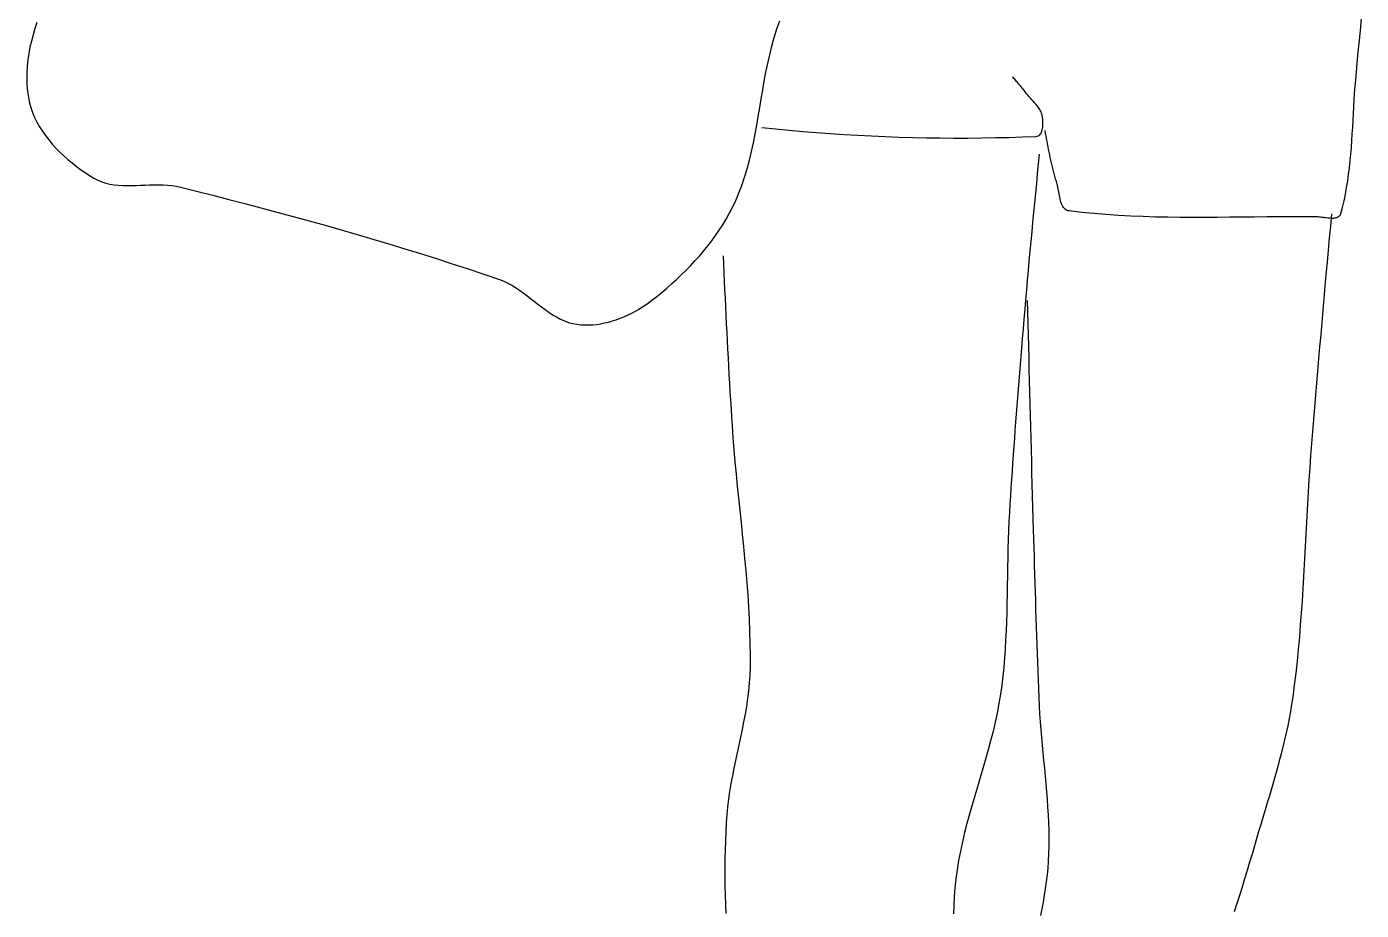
# Model space of a CAD drawing. Header units: inches. Extents: x 21 to 132, y 19 to 196.
# Drawn here: x 77.673 to 78.344, y 48.01 to 48.454 of the extents above; entities that cross this region are included whole.
import ezdxf

# ---------------------------------------------------------------- set-up
doc = ezdxf.new("R2010")
doc.units = ezdxf.units.IN
doc.header["$MEASUREMENT"] = 0
doc.layers.add('fur', color=253, linetype='Continuous')

# ---------------------------------------------------------------- blocks, each defined once
blk = doc.blocks.new('dp5')
at = {"layer": 'fur', "linetype": 'Continuous'}
for p, q in [((689.05105, 1049.4272), (688.40702, 1047.2742)), ((689.76037, 1051.5661), (689.05105, 1049.4272)), ((944.97576, 1046.3409), (945.89109, 1049.2813)), ((945.89109, 1049.2813), (946.88523, 1052.1421)), ((1148.2218, 1052.8715), (1147.7843, 1048.6434)), ((687.8336, 1045.1098), (687.33667, 1042.9364)), ((688.40702, 1047.2742), (687.8336, 1045.1098)), ((944.15367, 1043.3709), (944.97576, 1046.3409)), ((1147.3542, 1044.4155), (1146.9363, 1040.1878)), ((1147.7843, 1048.6434), (1147.3542, 1044.4155)), ((686.9217, 1040.7568), (686.59443, 1038.5734)), ((687.33667, 1042.9364), (686.9217, 1040.7568)), ((942.74092, 1037.3581), (943.41283, 1040.3753)), ((943.41283, 1040.3753), (944.15367, 1043.3709)), ((1146.9363, 1040.1878), (1146.5355, 1035.96)), ((686.36033, 1036.3888), (686.22499, 1034.2056)), ((686.59443, 1038.5734), (686.36033, 1036.3888)), ((942.12589, 1034.3231), (942.74092, 1037.3581)), ((1146.5355, 1035.96), (1146.1567, 1031.7321)), ((686.22499, 1034.2056), (686.19417, 1032.0264)), ((686.19417, 1032.0264), (686.27326, 1029.8537)), ((941.01736, 1028.2165), (941.55534, 1031.2747)), ((941.55534, 1031.2747), (942.12589, 1034.3231)), ((1027.7117, 1032.4645), (1027.4423, 1032.7645)), ((1027.98, 1032.1635), (1027.7117, 1032.4645)), ((1028.247, 1031.8615), (1027.98, 1032.1635)), ((1028.513, 1031.5584), (1028.247, 1031.8615)), ((1028.7777, 1031.2543), (1028.513, 1031.5584)), ((1029.0412, 1030.949), (1028.7777, 1031.2543)), ((1029.3036, 1030.6427), (1029.0412, 1030.949)), ((1029.5648, 1030.3355), (1029.3036, 1030.6427)), ((1029.8248, 1030.0272), (1029.5648, 1030.3355)), ((1146.1567, 1031.7321), (1145.9674, 1029.4009)), ((686.27326, 1029.8537), (686.46806, 1027.6902)), ((686.46806, 1027.6902), (686.78406, 1025.5383)), ((940.49956, 1025.1528), (941.01736, 1028.2165)), ((1030.0835, 1029.7179), (1029.8248, 1030.0272)), ((1030.3411, 1029.4076), (1030.0835, 1029.7179)), ((1030.5975, 1029.0963), (1030.3411, 1029.4076)), ((1030.8526, 1028.7841), (1030.5975, 1029.0963)), ((1031.1065, 1028.4707), (1030.8526, 1028.7841)), ((1031.3592, 1028.1564), (1031.1065, 1028.4707)), ((1031.6105, 1027.8412), (1031.3592, 1028.1564)), ((1031.8608, 1027.525), (1031.6105, 1027.8412)), ((1032.1097, 1027.2078), (1031.8608, 1027.525)), ((1032.3574, 1026.8897), (1032.1097, 1027.2078)), ((1032.6038, 1026.5707), (1032.3574, 1026.8897)), ((1032.8811, 1026.2212), (1032.6038, 1026.5707)), ((1033.1702, 1025.8764), (1032.8811, 1026.2212)), ((1033.4686, 1025.5349), (1033.1702, 1025.8764)), ((1145.7999, 1027.0645), (1145.6491, 1024.7239)), ((1145.9674, 1029.4009), (1145.7999, 1027.0645)), ((686.78406, 1025.5383), (687.15707, 1023.7819)), ((687.15707, 1023.7819), (687.64713, 1022.0541)), ((687.64713, 1022.0541), (688.24829, 1020.3567)), ((939.47628, 1019.0246), (939.98995, 1022.0875)), ((939.98995, 1022.0875), (940.49956, 1025.1528)), ((1033.7742, 1025.1961), (1033.4686, 1025.5349)), ((1034.0845, 1024.8589), (1033.7742, 1025.1961)), ((1034.3974, 1024.5222), (1034.0845, 1024.8589)), ((1034.7106, 1024.1853), (1034.3974, 1024.5222)), ((1035.0218, 1023.8471), (1034.7106, 1024.1853)), ((1035.3285, 1023.5067), (1035.0218, 1023.8471)), ((1035.6288, 1023.1631), (1035.3285, 1023.5067)), ((1035.9202, 1022.8155), (1035.6288, 1023.1631)), ((1036.2003, 1022.4628), (1035.9202, 1022.8155)), ((1036.467, 1022.104), (1036.2003, 1022.4628)), ((1036.718, 1021.7384), (1036.467, 1022.104)), ((1036.951, 1021.3647), (1036.718, 1021.7384)), ((1037.1636, 1020.9823), (1036.951, 1021.3647)), ((1145.5104, 1022.3799), (1145.3788, 1020.0339)), ((1145.6491, 1024.7239), (1145.5104, 1022.3799)), ((688.24829, 1020.3567), (688.95411, 1018.6911)), ((688.95411, 1018.6911), (689.75869, 1017.0588)), ((689.75869, 1017.0588), (690.65574, 1015.4618)), ((938.94636, 1015.968), (939.47628, 1019.0246)), ((1037.3537, 1020.5899), (1037.1636, 1020.9823)), ((1037.5188, 1020.1869), (1037.3537, 1020.5899)), ((1037.6568, 1019.772), (1037.5188, 1020.1869)), ((1037.7653, 1019.3445), (1037.6568, 1019.772)), ((1037.8393, 1018.9614), (1037.7653, 1019.3445)), ((1037.9026, 1018.55), (1037.8393, 1018.9614)), ((1037.9542, 1018.1153), (1037.9026, 1018.55)), ((1037.9924, 1017.6626), (1037.9542, 1018.1153)), ((1038.0161, 1017.1971), (1037.9924, 1017.6626)), ((1038.0143, 1016.2474), (1038.024, 1016.7236)), ((1038.024, 1016.7236), (1038.0161, 1017.1971)), ((1145.2497, 1017.6868), (1145.1182, 1015.3394)), ((1145.3788, 1020.0339), (1145.2497, 1017.6868)), ((690.65574, 1015.4618), (691.63922, 1013.9012)), ((691.63922, 1013.9012), (692.70299, 1012.3789)), ((692.70299, 1012.3789), (693.84087, 1010.8964)), ((937.78922, 1009.8902), (938.38807, 1012.9218)), ((938.38807, 1012.9218), (938.94636, 1015.968)), ((940.72932, 1015.2154), (945.45532, 1014.7223)), ((945.45532, 1014.7223), (950.18629, 1014.2649)), ((950.18629, 1014.2649), (954.92139, 1013.8427)), ((954.92139, 1013.8427), (959.6607, 1013.4564)), ((959.6607, 1013.4564), (964.40351, 1013.1054)), ((964.40351, 1013.1054), (969.1494, 1012.7902)), ((969.1494, 1012.7902), (973.89817, 1012.5104)), ((973.89817, 1012.5104), (978.64924, 1012.2664)), ((978.64924, 1012.2664), (983.40235, 1012.0578)), ((983.40235, 1012.0578), (988.15693, 1011.8849)), ((988.15693, 1011.8849), (992.91263, 1011.7476)), ((1026.202, 1011.786), (1030.9526, 1011.9343)), ((1030.9526, 1011.9343), (1035.7007, 1012.1185)), ((1035.7007, 1012.1185), (1036.0582, 1012.1678)), ((1036.0582, 1012.1678), (1036.3809, 1012.2806)), ((1036.3809, 1012.2806), (1036.67, 1012.4516)), ((1036.67, 1012.4516), (1036.927, 1012.6758)), ((1036.927, 1012.6758), (1037.153, 1012.9481)), ((1037.153, 1012.9481), (1037.3496, 1013.2633)), ((1037.3496, 1013.2633), (1037.5182, 1013.6166)), ((1037.5182, 1013.6166), (1037.6599, 1014.0026)), ((1037.6599, 1014.0026), (1037.7762, 1014.4164)), ((1037.7762, 1014.4164), (1037.8684, 1014.8529)), ((1037.8684, 1014.8529), (1037.938, 1015.307)), ((1037.938, 1015.307), (1037.9861, 1015.7734)), ((1037.9861, 1015.7734), (1038.0143, 1016.2474)), ((1038.9424, 1013.2423), (1038.7976, 1014.183)), ((1039.0939, 1012.3024), (1038.9424, 1013.2423)), ((1039.2518, 1011.3634), (1039.0939, 1012.3024)), ((1144.9793, 1012.993), (1144.8284, 1010.6485)), ((1145.1182, 1015.3394), (1144.9793, 1012.993)), ((693.84087, 1010.8964), (695.04683, 1009.4552)), ((695.04683, 1009.4552), (696.31451, 1008.057)), ((696.31451, 1008.057), (697.63794, 1006.7033)), ((937.13755, 1006.8769), (937.78922, 1009.8902)), ((992.91263, 1011.7476), (997.66931, 1011.646)), ((997.66931, 1011.646), (1002.4262, 1011.5801)), ((1002.4262, 1011.5801), (1007.183, 1011.5499)), ((1007.183, 1011.5499), (1011.9394, 1011.5554)), ((1011.9394, 1011.5554), (1016.695, 1011.5965)), ((1016.695, 1011.5965), (1021.4492, 1011.6733)), ((1021.4492, 1011.6733), (1026.202, 1011.786)), ((1039.4164, 1010.4253), (1039.2518, 1011.3634)), ((1039.5874, 1009.4882), (1039.4164, 1010.4253)), ((1039.765, 1008.5522), (1039.5874, 1009.4882)), ((1039.949, 1007.6176), (1039.765, 1008.5522)), ((1040.1396, 1006.684), (1039.949, 1007.6176)), ((1144.6607, 1008.307), (1144.4713, 1005.9695)), ((1144.8284, 1010.6485), (1144.6607, 1008.307)), ((697.63794, 1006.7033), (699.01097, 1005.3956)), ((699.01097, 1005.3956), (700.42744, 1004.1358)), ((700.42744, 1004.1358), (701.88109, 1002.9252)), ((701.88109, 1002.9252), (703.36613, 1001.7653)), ((935.62744, 1000.9215), (936.42109, 1003.886)), ((936.42109, 1003.886), (937.13755, 1006.8769)), ((1036.733, 1005.9248), (1036.395, 1002.5726)), ((1040.3366, 1005.7517), (1040.1396, 1006.684)), ((1040.5401, 1004.8208), (1040.3366, 1005.7517)), ((1040.75, 1003.8914), (1040.5401, 1004.8208)), ((1040.9664, 1002.9634), (1040.75, 1003.8914)), ((1041.1891, 1002.037), (1040.9664, 1002.9634)), ((1144.2553, 1003.6368), (1144.0079, 1001.3103)), ((1144.4713, 1005.9695), (1144.2553, 1003.6368)), ((703.36613, 1001.7653), (704.87604, 1000.658)), ((704.87604, 1000.658), (706.40486, 999.60476)), ((706.40486, 999.60476), (707.94643, 998.60698)), ((707.94643, 998.60698), (709.49458, 997.66636)), ((933.76035, 995.08786), (934.74461, 997.98754)), ((934.74461, 997.98754), (935.62744, 1000.9215)), ((1036.0599, 999.22005), (1035.7277, 995.86723)), ((1036.395, 1002.5726), (1036.0599, 999.22005)), ((1041.4185, 1001.1122), (1041.1891, 1002.037)), ((1041.654, 1000.1891), (1041.4185, 1001.1122)), ((1041.8958, 999.26797), (1041.654, 1000.1891)), ((1042.144, 998.34836), (1041.8958, 999.26797)), ((1042.3987, 997.43086), (1042.144, 998.34836)), ((1143.7246, 998.99078), (1143.4002, 996.67937)), ((1144.0079, 1001.3103), (1143.7246, 998.99078)), ((709.49458, 997.66636), (710.81291, 996.9726)), ((710.81291, 996.9726), (712.1713, 996.40926)), ((712.1713, 996.40926), (713.56625, 995.9641)), ((713.56625, 995.9641), (714.99427, 995.62472)), ((714.99427, 995.62472), (716.45157, 995.37884)), ((716.45157, 995.37884), (717.93486, 995.21423)), ((717.93486, 995.21423), (719.4405, 995.11854)), ((719.4405, 995.11854), (720.9649, 995.07959)), ((720.9649, 995.07959), (722.50451, 995.0852)), ((722.50451, 995.0852), (724.05589, 995.12288)), ((724.05589, 995.12288), (725.61546, 995.18046)), ((725.61546, 995.18046), (727.17944, 995.24575)), ((727.17944, 995.24575), (728.74455, 995.30634)), ((728.74455, 995.30634), (730.3072, 995.35005)), ((730.3072, 995.35005), (731.86376, 995.36462)), ((731.86376, 995.36462), (733.41065, 995.33758)), ((733.41065, 995.33758), (734.94445, 995.25682)), ((734.94445, 995.25682), (736.4615, 995.11014)), ((736.4615, 995.11014), (737.95831, 994.88507)), ((737.95831, 994.88507), (739.43137, 994.5695)), ((739.43137, 994.5695), (745.00839, 993.16817)), ((932.66254, 992.22678), (933.76035, 995.08786)), ((1035.7277, 995.86723), (1035.3987, 992.51405)), ((1042.6597, 996.51532), (1042.3987, 997.43086)), ((1042.9268, 995.60174), (1042.6597, 996.51532)), ((1043.0631, 995.09753), (1042.9268, 995.60174)), ((1043.1857, 994.56347), (1043.0631, 995.09753)), ((1043.2978, 994.00518), (1043.1857, 994.56347)), ((1043.4032, 993.42861), (1043.2978, 994.00518)), ((1043.5054, 992.83901), (1043.4032, 993.42861)), ((1143.0299, 994.37693), (1142.6092, 992.08472)), ((1143.4002, 996.67937), (1143.0299, 994.37693)), ((745.00839, 993.16817), (750.58276, 991.75247)), ((750.58276, 991.75247), (756.15383, 990.32158)), ((756.15383, 990.32158), (761.72118, 988.87409)), ((761.72118, 988.87409), (767.28441, 987.40908)), ((930.46847, 987.3955), (931.43893, 989.408)), ((931.43893, 989.408), (932.66254, 992.22678)), ((1035.0726, 989.16059), (1034.7495, 985.80685)), ((1035.3987, 992.51405), (1035.0726, 989.16059)), ((1043.6078, 992.24233), (1043.5054, 992.83901)), ((1043.7142, 991.64411), (1043.6078, 992.24233)), ((1043.8279, 991.05009), (1043.7142, 991.64411)), ((1043.9526, 990.46588), (1043.8279, 991.05009)), ((1044.0916, 989.89737), (1043.9526, 990.46588)), ((1044.2487, 989.34986), (1044.0916, 989.89737)), ((1044.4273, 988.82912), (1044.2487, 989.34986)), ((1044.631, 988.34102), (1044.4273, 988.82912)), ((1142.133, 989.8035), (1141.5966, 987.53461)), ((1142.6092, 992.08472), (1142.133, 989.8035)), ((767.28441, 987.40908), (772.84294, 985.92531)), ((772.84294, 985.92531), (778.39614, 984.42163)), ((778.39614, 984.42163), (783.94375, 982.89723)), ((928.3298, 983.46518), (929.43111, 985.41444)), ((929.43111, 985.41444), (930.46847, 987.3955)), ((1034.7495, 985.80685), (1034.4293, 982.45277)), ((1044.8634, 987.89116), (1044.631, 988.34102)), ((1045.1278, 987.48516), (1044.8634, 987.89116)), ((1045.428, 987.12861), (1045.1278, 987.48516)), ((1045.7673, 986.82726), (1045.428, 987.12861)), ((1046.1494, 986.58685), (1045.7673, 986.82726)), ((1046.5778, 986.41285), (1046.1494, 986.58685)), ((1047.056, 986.31107), (1046.5778, 986.41285)), ((1051.3105, 985.81309), (1047.056, 986.31107)), ((1055.5711, 985.39097), (1051.3105, 985.81309)), ((1059.8371, 985.03849), (1055.5711, 985.39097)), ((1064.108, 984.75044), (1059.8371, 985.03849)), ((1068.3836, 984.52075), (1064.108, 984.75044)), ((1072.6631, 984.34409), (1068.3836, 984.52075)), ((1076.9462, 984.21457), (1072.6631, 984.34409)), ((1081.2326, 984.12659), (1076.9462, 984.21457)), ((1085.5214, 984.07454), (1081.2326, 984.12659)), ((1106.9886, 984.15363), (1102.6937, 984.11132)), ((1111.2833, 984.19748), (1106.9886, 984.15363)), ((1115.5773, 984.23768), (1111.2833, 984.19748)), ((1119.87, 984.26837), (1115.5773, 984.23768)), ((1124.1613, 984.28378), (1119.87, 984.26837)), ((1128.4503, 984.27831), (1124.1613, 984.28378)), ((1132.7368, 984.24651), (1128.4503, 984.27831)), ((1133.1668, 984.23082), (1132.7368, 984.24651)), ((1133.6218, 984.1958), (1133.1668, 984.23082)), ((1134.0971, 984.14606), (1133.6218, 984.1958)), ((1134.5885, 984.08582), (1134.0971, 984.14606)), ((1137.8983, 985.27889), (1137.5126, 981.10019)), ((1140.113, 984.1434), (1139.7765, 983.98691)), ((1140.4073, 984.34626), (1140.113, 984.1434)), ((1140.6555, 984.60033), (1140.4073, 984.34626)), ((1140.8529, 984.90959), (1140.6555, 984.60033)), ((1140.9952, 985.27875), (1140.8529, 984.90959)), ((1141.5966, 987.53461), (1140.9952, 985.27875)), ((783.94375, 982.89723), (789.48512, 981.35068)), ((789.48512, 981.35068), (795.01969, 979.78102)), ((795.01969, 979.78102), (800.54712, 978.18713)), ((924.66967, 977.809), (925.94624, 979.66236)), ((925.94624, 979.66236), (927.1672, 981.54766)), ((927.1672, 981.54766), (928.3298, 983.46518)), ((1034.4293, 982.45277), (1034.1121, 979.09847)), ((1089.8125, 984.05269), (1085.5214, 984.07454)), ((1094.1052, 984.05528), (1089.8125, 984.05269)), ((1098.399, 984.07671), (1094.1052, 984.05528)), ((1102.6937, 984.11132), (1098.399, 984.07671)), ((1135.0913, 984.01941), (1134.5885, 984.08582)), ((1135.6014, 983.95146), (1135.0913, 984.01941)), ((1136.114, 983.88604), (1135.6014, 983.95146)), ((1136.6248, 983.82776), (1136.114, 983.88604)), ((1137.1295, 983.78096), (1136.6248, 983.82776)), ((1137.6233, 983.75), (1137.1295, 983.78096)), ((1137.5126, 981.10019), (1137.1295, 976.92134)), ((1138.1021, 983.73943), (1137.6233, 983.75)), ((1138.5613, 983.75323), (1138.1021, 983.73943)), ((1138.9963, 983.79624), (1138.5613, 983.75323)), ((1139.403, 983.87273), (1138.9963, 983.79624)), ((1139.7765, 983.98691), (1139.403, 983.87273)), ((800.54712, 978.18713), (806.06684, 976.56802)), ((806.06684, 976.56802), (811.5783, 974.92228)), ((811.5783, 974.92228), (817.08121, 973.24888)), ((921.96087, 974.19987), (923.34035, 975.98815)), ((923.34035, 975.98815), (924.66967, 977.809)), ((1033.798, 975.74382), (1033.4868, 972.38889)), ((1034.1121, 979.09847), (1033.798, 975.74382)), ((1137.1295, 976.92134), (1136.7491, 972.74222)), ((817.08121, 973.24888), (822.57481, 971.54697)), ((822.57481, 971.54697), (828.05867, 969.81522)), ((917.55121, 969.03186), (919.06364, 970.72144)), ((919.06364, 970.72144), (920.53446, 972.44423)), ((920.53446, 972.44423), (921.96087, 974.19987)), ((927.30939, 970.82666), (927.42918, 967.88306)), ((1033.4868, 972.38889), (1033.1785, 969.03368)), ((1136.7491, 972.74222), (1136.371, 968.56295)), ((828.05867, 969.81522), (833.53244, 968.05257)), ((833.53244, 968.05257), (838.99542, 966.25792)), ((838.99542, 966.25792), (844.44727, 964.4302)), ((912.79299, 964.16331), (914.41295, 965.75251)), ((914.41295, 965.75251), (916.00005, 967.37555)), ((916.00005, 967.37555), (917.55121, 969.03186)), ((927.42918, 967.88306), (927.55267, 964.93946)), ((1032.8734, 965.67833), (1032.5711, 962.32256)), ((1033.1785, 969.03368), (1032.8734, 965.67833)), ((1136.371, 968.56295), (1135.9957, 964.38327)), ((844.44727, 964.4302), (849.88728, 962.56816)), ((849.88728, 962.56816), (851.33043, 962.00888)), ((851.33043, 962.00888), (852.73449, 961.3521)), ((852.73449, 961.3521), (854.10437, 960.6105)), ((907.76207, 959.59843), (909.46454, 961.08592)), ((909.46454, 961.08592), (911.1425, 962.60752)), ((911.1425, 962.60752), (912.79299, 964.16331)), ((927.55267, 964.93946), (927.67988, 961.996)), ((927.67988, 961.996), (927.81067, 959.05282)), ((1032.5711, 962.32256), (1032.2718, 958.96665)), ((1135.9957, 964.38327), (1135.6228, 960.20344)), ((854.10437, 960.6105), (855.44469, 959.79618)), ((855.44469, 959.79618), (856.76007, 958.92196)), ((856.76007, 958.92196), (858.05542, 958.00012)), ((858.05542, 958.00012), (859.33542, 957.04318)), ((859.33542, 957.04318), (860.60478, 956.06368)), ((902.53452, 955.34211), (904.29415, 956.72628)), ((904.29415, 956.72628), (906.03767, 958.14505)), ((906.03767, 958.14505), (907.76207, 959.59843)), ((927.81067, 959.05282), (927.94523, 956.10963)), ((1032.2718, 958.96665), (1031.9757, 955.61033)), ((1135.6228, 960.20344), (1135.2525, 956.02347)), ((860.60478, 956.06368), (861.86819, 955.07403)), ((861.86819, 955.07403), (863.13047, 954.08662)), ((863.13047, 954.08662), (864.39612, 953.11392)), ((864.39612, 953.11392), (865.67017, 952.16868)), ((865.67017, 952.16868), (866.95725, 951.26308)), ((896.74651, 951.54748), (897.9662, 952.24307)), ((897.9662, 952.24307), (899.15746, 952.97312)), ((899.15746, 952.97312), (900.31747, 953.73483)), ((900.31747, 953.73483), (901.44407, 954.52534)), ((901.44407, 954.52534), (902.53452, 955.34211)), ((927.94523, 956.10963), (928.08344, 953.16659)), ((928.08344, 953.16659), (928.22536, 950.22376)), ((1031.6823, 952.25386), (1031.3921, 948.89711)), ((1031.9757, 955.61033), (1031.6823, 952.25386)), ((1032.6038, 955.34232), (1032.694, 951.36753)), ((1134.8848, 951.84309), (1134.5196, 947.66256)), ((1135.2525, 956.02347), (1134.8848, 951.84309)), ((866.95725, 951.26308), (868.26184, 950.40974)), ((868.26184, 950.40974), (869.58906, 949.62092)), ((869.58906, 949.62092), (870.94346, 948.90936)), ((870.94346, 948.90936), (872.32973, 948.2874)), ((872.32973, 948.2874), (873.75256, 947.76743)), ((873.75256, 947.76743), (875.2168, 947.36205)), ((875.2168, 947.36205), (876.72706, 947.08368)), ((883.52987, 947.07877), (884.89737, 947.28135)), ((884.89737, 947.28135), (886.26143, 947.54551)), ((886.26143, 947.54551), (887.61947, 947.86851)), ((887.61947, 947.86851), (888.96897, 948.24747)), ((888.96897, 948.24747), (890.30739, 948.67988)), ((890.30739, 948.67988), (891.6323, 949.16301)), ((891.6323, 949.16301), (892.94117, 949.69398)), ((892.94117, 949.69398), (894.23154, 950.27021)), ((894.23154, 950.27021), (895.50083, 950.88888)), ((895.50083, 950.88888), (896.74651, 951.54748)), ((928.22536, 950.22376), (928.37106, 947.28114)), ((928.37106, 947.28114), (928.52026, 944.33874)), ((1031.3921, 948.89711), (1031.1049, 945.54022)), ((1032.694, 951.36753), (1032.7857, 947.39301)), ((1032.7857, 947.39301), (1032.8786, 943.41829)), ((1134.5196, 947.66256), (1134.1571, 943.4819)), ((876.72706, 947.08368), (878.07466, 946.93797)), ((878.07466, 946.93797), (879.43123, 946.86737)), ((879.43123, 946.86737), (880.79424, 946.86898)), ((880.79424, 946.86898), (882.16132, 946.94036)), ((882.16132, 946.94036), (883.52987, 947.07877)), ((928.52026, 944.33874), (928.67339, 941.3964)), ((1031.1049, 945.54022), (1030.8205, 942.18284)), ((1032.8786, 943.41829), (1032.973, 939.44371)), ((1134.1571, 943.4819), (1133.7972, 939.30081)), ((928.67339, 941.3964), (928.83002, 938.45441)), ((928.83002, 938.45441), (928.99043, 935.51256)), ((1030.5392, 938.82546), (1030.3041, 935.98889)), ((1030.8205, 942.18284), (1030.5392, 938.82546)), ((1032.973, 939.44371), (1033.0688, 935.46913)), ((1133.7972, 939.30081), (1133.4396, 935.11972)), ((928.99043, 935.51256), (929.15449, 932.57092)), ((1030.3041, 935.98889), (1030.0716, 933.15204)), ((1033.0688, 935.46913), (1033.1659, 931.49468)), ((1133.4396, 935.11972), (1133.0847, 930.93828)), ((929.15449, 932.57092), (929.32232, 929.62942)), ((929.32232, 929.62942), (929.49366, 926.6882)), ((1029.8416, 930.31492), (1029.6144, 927.47758)), ((1030.0716, 933.15204), (1029.8416, 930.31492)), ((1033.1659, 931.49468), (1033.2643, 927.52024)), ((1133.0847, 930.93828), (1132.7324, 926.75664)), ((929.49366, 926.6882), (929.66893, 923.74712)), ((1029.39, 924.64004), (1029.1684, 921.80228)), ((1029.6144, 927.47758), (1029.39, 924.64004)), ((1033.2643, 927.52024), (1033.364, 923.54573)), ((1132.7324, 926.75664), (1132.3825, 922.57478)), ((929.66893, 923.74712), (929.84762, 920.80646)), ((929.84762, 920.80646), (930.03024, 917.86594)), ((1029.1684, 921.80228), (1028.9498, 918.96431)), ((1033.364, 923.54573), (1033.4653, 919.57136)), ((1033.4653, 919.57136), (1033.5679, 915.59692)), ((1132.3825, 922.57478), (1132.0354, 918.39285)), ((930.03024, 917.86594), (930.21636, 914.92564)), ((930.21636, 914.92564), (930.40633, 911.98561)), ((1028.7342, 916.12607), (1028.5217, 913.28754)), ((1028.9498, 918.96431), (1028.7342, 916.12607)), ((1033.5679, 915.59692), (1033.6717, 911.62261)), ((1132.0354, 918.39285), (1131.6907, 914.21065)), ((930.40633, 911.98561), (930.70033, 907.80298)), ((1028.3124, 910.44887), (1028.1062, 907.60992)), ((1028.5217, 913.28754), (1028.3124, 910.44887)), ((1033.6717, 911.62261), (1033.777, 907.64831)), ((1131.6907, 914.21065), (1131.3486, 910.02816)), ((930.70033, 907.80298), (931.03306, 903.62189)), ((1028.1062, 907.60992), (1027.9035, 904.77077)), ((1033.777, 907.64831), (1033.8836, 903.67401)), ((1131.0091, 905.84553), (1130.6722, 901.66262)), ((1131.3486, 910.02816), (1131.0091, 905.84553)), ((931.03306, 903.62189), (931.39802, 899.44193)), ((1027.704, 901.9314), (1027.5082, 899.09168)), ((1027.9035, 904.77077), (1027.704, 901.9314)), ((1033.8836, 903.67401), (1033.9916, 899.69978)), ((1130.6722, 901.66262), (1130.3524, 897.48224)), ((931.39802, 899.44193), (931.78924, 895.26294)), ((1027.5082, 899.09168), (1027.3158, 896.25189)), ((1033.9916, 899.69978), (1034.1011, 895.72555)), ((1130.3524, 897.48224), (1130.0606, 893.29891)), ((931.78924, 895.26294), (932.2005, 891.08466)), ((1027.1271, 893.41176), (1026.9421, 890.57134)), ((1027.3158, 896.25189), (1027.1271, 893.41176)), ((1034.1011, 895.72555), (1034.2117, 891.75152)), ((1034.2117, 891.75152), (1034.3238, 887.77736)), ((1130.0606, 893.29891), (1129.7923, 889.11327)), ((932.2005, 891.08466), (932.6257, 886.90714)), ((1026.7608, 887.73085), (1026.5834, 884.89008)), ((1026.9421, 890.57134), (1026.7608, 887.73085)), ((1034.3238, 887.77736), (1034.4373, 883.8032)), ((1129.7923, 889.11327), (1129.5432, 884.92567)), ((932.6257, 886.90714), (933.05867, 882.72991)), ((933.05867, 882.72991), (933.49332, 878.55288)), ((1026.5834, 884.89008), (1026.41, 882.04903)), ((1034.4373, 883.8032), (1034.5522, 879.82918)), ((1129.5432, 884.92567), (1129.3086, 880.73666)), ((933.49332, 878.55288), (933.92342, 874.37586)), ((1026.2379, 878.90082), (1026.0979, 875.7498)), ((1026.41, 882.04903), (1026.2379, 878.90082)), ((1034.5522, 879.82918), (1034.6685, 875.85516)), ((1129.3086, 880.73666), (1129.0841, 876.54668)), ((933.92342, 874.37586), (934.34281, 870.19856)), ((1026.0979, 875.7498), (1025.985, 872.59641)), ((1034.6685, 875.85516), (1034.7577, 872.80949)), ((1129.0841, 876.54668), (1128.8651, 872.35607)), ((934.34281, 870.19856), (934.74552, 866.02097)), ((1025.894, 869.44105), (1025.82, 866.28436)), ((1025.985, 872.59641), (1025.894, 869.44105)), ((1034.7577, 872.80949), (1034.8465, 869.76369)), ((1034.8465, 869.76369), (1034.9355, 866.71796)), ((1128.8651, 872.35607), (1128.6471, 868.16552)), ((934.74552, 866.02097), (935.12526, 861.84255)), ((1025.82, 866.28436), (1025.758, 863.12655)), ((1034.9355, 866.71796), (1035.0247, 863.67216)), ((1128.6471, 868.16552), (1128.4257, 863.97526)), ((935.12526, 861.84255), (935.47585, 857.66349)), ((1025.7028, 859.96818), (1025.6495, 856.80994)), ((1025.758, 863.12655), (1025.7028, 859.96818)), ((1035.0247, 863.67216), (1035.1144, 860.62636)), ((1035.1144, 860.62636), (1035.205, 857.58062)), ((1128.1965, 859.78605), (1127.9548, 855.59817)), ((1128.4257, 863.97526), (1128.1965, 859.78605)), ((935.47585, 857.66349), (935.79128, 853.48339)), ((1025.6495, 856.80994), (1025.5928, 853.65213)), ((1035.205, 857.58062), (1035.2967, 854.53489)), ((1127.9548, 855.59817), (1127.696, 851.41211)), ((935.79128, 853.48339), (936.06538, 849.30202)), ((1025.528, 850.49516), (1025.4499, 847.3396)), ((1025.5928, 853.65213), (1025.528, 850.49516)), ((1035.2967, 854.53489), (1035.3898, 851.48916)), ((1035.3898, 851.48916), (1035.4847, 848.44357)), ((1127.696, 851.41211), (1127.4161, 847.22836)), ((936.06538, 849.30202), (936.29185, 845.11918)), ((1025.4499, 847.3396), (1025.3533, 844.18585)), ((1035.4847, 848.44357), (1035.5818, 845.39798)), ((1127.4161, 847.22836), (1127.1101, 843.04741)), ((936.29185, 845.11918), (936.4648, 840.93473)), ((936.4648, 840.93473), (936.57786, 836.74846)), ((1025.2332, 841.03448), (1025.0848, 837.88571)), ((1025.3533, 844.18585), (1025.2332, 841.03448)), ((1035.5818, 845.39798), (1035.6812, 842.35259)), ((1035.6812, 842.35259), (1035.7833, 839.30714)), ((1127.1101, 843.04741), (1126.7738, 838.86976)), ((936.57786, 836.74846), (936.62508, 832.56009)), ((1025.0848, 837.88571), (1024.9028, 834.74037)), ((1035.7833, 839.30714), (1035.8884, 836.2619)), ((1126.7738, 838.86976), (1126.4024, 834.69574)), ((936.62508, 832.56009), (936.60014, 828.36948)), ((1024.9028, 834.74037), (1024.6822, 831.59874)), ((1035.8884, 836.2619), (1035.9968, 833.2168)), ((1035.9968, 833.2168), (1036.1087, 830.17184)), ((1126.4024, 834.69574), (1125.9918, 830.52594)), ((936.60014, 828.36948), (936.5102, 825.65858)), ((1024.418, 828.46124), (1024.1051, 825.32851)), ((1024.6822, 831.59874), (1024.418, 828.46124)), ((1036.1087, 830.17184), (1036.2245, 827.12695)), ((1036.2245, 827.12695), (1036.3447, 824.08234)), ((1125.9918, 830.52594), (1125.5373, 826.36089)), ((936.32863, 822.95581), (936.06496, 820.26032)), ((936.5102, 825.65858), (936.32863, 822.95581)), ((1024.1051, 825.32851), (1023.7386, 822.20082)), ((1036.3447, 824.08234), (1036.4691, 821.03793)), ((1125.5373, 826.36089), (1125.0342, 822.20082)), ((936.06496, 820.26032), (935.7288, 817.57128)), ((1023.3132, 819.07873), (1022.7887, 815.83)), ((1023.7386, 822.20082), (1023.3132, 819.07873)), ((1036.4691, 821.03793), (1036.5985, 817.99367)), ((1036.5985, 817.99367), (1036.733, 814.94962)), ((1124.4784, 818.04649), (1124.1075, 815.57124)), ((1125.0342, 822.20082), (1124.4784, 818.04649)), ((935.32987, 814.8877), (934.87763, 812.20867)), ((935.7288, 817.57128), (935.32987, 814.8877)), ((1022.7887, 815.83), (1022.1759, 812.5978)), ((1036.733, 814.94962), (1036.8726, 812.26401)), ((1124.1075, 815.57124), (1123.694, 813.10383)), ((934.38183, 809.53343), (933.85197, 806.86085)), ((934.87763, 812.20867), (934.38183, 809.53343)), ((1021.485, 809.3803), (1020.7264, 806.1757)), ((1022.1759, 812.5978), (1021.485, 809.3803)), ((1036.8726, 812.26401), (1037.0456, 809.57875)), ((1037.0456, 809.57875), (1037.2468, 806.89363)), ((1123.2404, 810.64385), (1122.7497, 808.19073)), ((1123.694, 813.10383), (1123.2404, 810.64385)), ((933.29775, 804.19037), (932.72881, 801.52087)), ((933.85197, 806.86085), (933.29775, 804.19037)), ((1020.7264, 806.1757), (1019.9105, 802.98181)), ((1037.2468, 806.89363), (1037.471, 804.20879)), ((1037.471, 804.20879), (1037.7127, 801.52416)), ((1122.2246, 805.74434), (1121.6678, 803.3039)), ((1122.7497, 808.19073), (1122.2246, 805.74434)), ((932.72881, 801.52087), (932.15455, 798.85165)), ((1019.0475, 799.79704), (1018.148, 796.61919)), ((1019.9105, 802.98181), (1019.0475, 799.79704)), ((1037.7127, 801.52416), (1037.9668, 798.83975)), ((1121.0821, 800.86907), (1120.4703, 798.43949)), ((1121.6678, 803.3039), (1121.0821, 800.86907)), ((931.58498, 796.18166), (931.02928, 793.51013)), ((932.15455, 798.85165), (931.58498, 796.18166)), ((1018.148, 796.61919), (1017.222, 793.44639)), ((1037.9668, 798.83975), (1038.2277, 796.15561)), ((1038.2277, 796.15561), (1038.4902, 793.47147)), ((1119.8351, 796.0146), (1119.1791, 793.59412)), ((1120.4703, 798.43949), (1119.8351, 796.0146)), ((930.4974, 790.83601), (929.99872, 788.15853)), ((931.02928, 793.51013), (930.4974, 790.83601)), ((1016.2803, 790.27709), (1015.3329, 787.10884)), ((1017.222, 793.44639), (1016.2803, 790.27709)), ((1038.4902, 793.47147), (1038.749, 790.78754)), ((1038.749, 790.78754), (1038.9989, 788.10382)), ((1118.5054, 791.17736), (1117.8165, 788.76417)), ((1119.1791, 793.59412), (1118.5054, 791.17736)), ((929.54305, 785.47691), (929.13978, 782.79011)), ((929.99872, 788.15853), (929.54305, 785.47691)), ((1015.3329, 787.10884), (1014.3902, 783.94004)), ((1038.9989, 788.10382), (1039.2343, 785.42017)), ((1117.1152, 786.35393), (1116.4043, 783.9462)), ((1117.8165, 788.76417), (1117.1152, 786.35393)), ((929.13978, 782.79011), (928.79885, 780.09722)), ((1014.3902, 783.94004), (1013.4627, 780.76864)), ((1039.2343, 785.42017), (1039.45, 782.73659)), ((1039.45, 782.73659), (1039.6409, 780.05315)), ((1115.6865, 781.54058), (1114.9646, 779.13663)), ((1116.4043, 783.9462), (1115.6865, 781.54058)), ((928.52958, 777.39746), (928.34171, 774.68992)), ((928.79885, 780.09722), (928.52958, 777.39746)), ((1012.5605, 777.59275), (1011.6943, 774.41063)), ((1013.4627, 780.76864), (1012.5605, 777.59275)), ((1039.6409, 780.05315), (1039.8013, 777.36972)), ((1039.8013, 777.36972), (1039.9263, 774.68649)), ((1114.2412, 776.73388), (1113.5194, 774.33183)), ((1114.9646, 779.13663), (1114.2412, 776.73388)), ((928.34171, 774.68992), (928.19103, 771.54325)), ((1011.6943, 774.41063), (1010.8742, 771.22011)), ((1039.9263, 774.68649), (1040.0101, 772.00312)), ((1040.0101, 772.00312), (1040.0477, 769.31996)), ((1112.8016, 771.93027), (1112.0909, 769.52843)), ((1113.5194, 774.33183), (1112.8016, 771.93027)), ((928.07244, 768.39475), (927.98523, 765.245)), ((928.19103, 771.54325), (928.07244, 768.39475)), ((1010.1107, 768.01943), (1009.4139, 764.80656)), ((1010.8742, 771.22011), (1010.1107, 768.01943)), ((1040.0477, 769.31996), (1040.0339, 766.63666)), ((1112.0909, 769.52843), (1111.2459, 766.66314)), ((927.98523, 765.245), (927.92821, 762.09398)), ((1009.4139, 764.80656), (1008.7945, 761.57975)), ((1039.963, 763.95336), (1039.83, 761.27007)), ((1040.0339, 766.63666), (1039.963, 763.95336)), ((1110.3966, 763.79884), (1109.5419, 760.93579)), ((1111.2459, 766.66314), (1110.3966, 763.79884)), ((927.92821, 762.09398), (927.90061, 758.94206)), ((927.90061, 758.94206), (927.90159, 755.78943)), ((1008.2626, 758.33697), (1007.8287, 755.07626)), ((1008.7945, 761.57975), (1008.2626, 758.33697)), ((1039.6556, 758.90927), (1039.4279, 756.55507)), ((1039.83, 761.27007), (1039.6556, 758.90927)), ((1108.6812, 758.07415), (1107.8139, 755.2144)), ((1109.5419, 760.93579), (1108.6812, 758.07415)), ((927.90159, 755.78943), (927.93017, 752.63624)), ((1007.8287, 755.07626), (1007.5231, 752.10037)), ((1039.1506, 754.20688), (1038.8275, 751.86444)), ((1039.4279, 756.55507), (1039.1506, 754.20688)), ((1107.8139, 755.2144), (1106.9392, 752.35682)), ((927.93017, 752.63624), (927.98551, 749.48292)), ((927.98551, 749.48292), (928.06669, 746.32973)), ((1007.2955, 749.12097), (1007.1393, 746.13821)), ((1007.5231, 752.10037), (1007.2955, 749.12097)), ((1038.4623, 749.52719), (1038.0589, 747.19483)), ((1038.8275, 751.86444), (1038.4623, 749.52719)), ((1106.0562, 749.50183), (1105.1645, 746.6495)), ((1106.9392, 752.35682), (1106.0562, 749.50183)), ((928.06669, 746.32973), (928.17268, 743.17682)), ((1007.1393, 746.13821), (1007.0478, 743.15237)), ((1037.6212, 744.86682), (1037.153, 742.54288)), ((1038.0589, 747.19483), (1037.6212, 744.86682)), ((1105.1645, 746.6495), (1104.2632, 743.80026))]:
    blk.add_line(p, q, dxfattribs=at)

msp = doc.modelspace()

# ---------------------------------------------------------------- block references
at = {"layer": 'fur', "xscale": 0.001452497584512251, "yscale": 0.001452497584512251, "zscale": 0.001452497584512251}
msp.add_blockref('dp5', (76.67624, 46.92919), dxfattribs=at)

doc.saveas('drawing.dxf')
